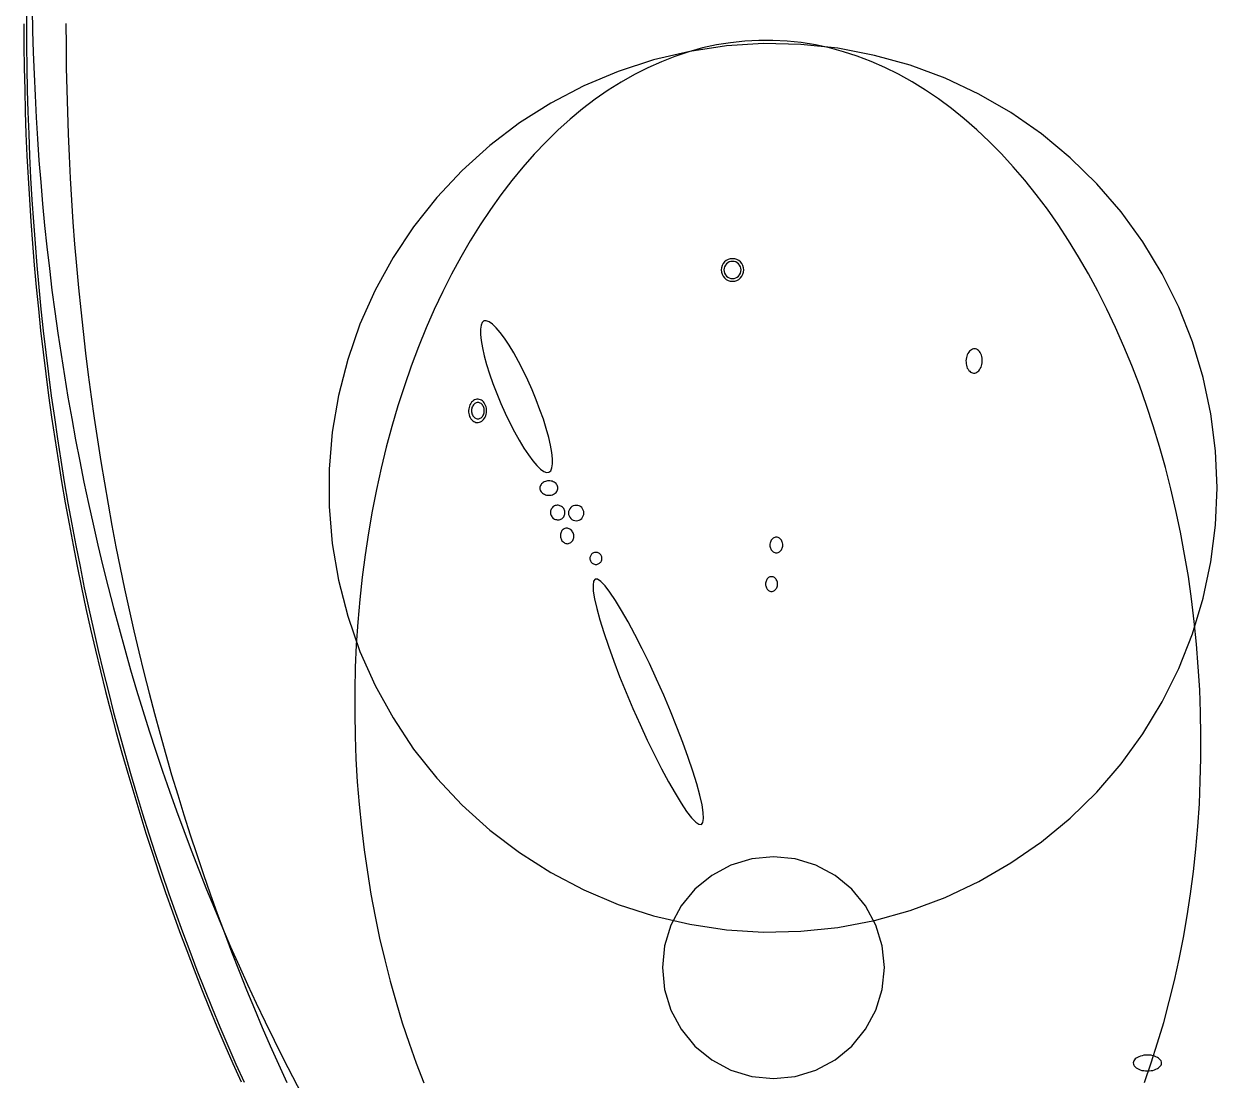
# Model space of a CAD drawing. Extents: x -1 to 217, y -22 to 302.
# Drawn here: x -1.3 to 100.5, y 49.5 to 139.6 of the extents above; entities that cross this region are included whole.
import ezdxf

# ---------------------------------------------------------------- set-up
doc = ezdxf.new("R2010")
doc.units = 0

msp = doc.modelspace()

# ---------------------------------------------------------------- linework, layer by layer
at = {"layer": 'CIRCLES'}
for p, q in [((58.64, 137.76), (55.5, 137.29)), ((61.81, 137.96), (58.64, 137.76)), ((64.98, 137.89), (61.81, 137.96)), ((68.14, 137.56), (64.98, 137.89)), ((71.26, 136.96), (68.14, 137.56)), ((52.41, 136.57), (49.39, 135.59)), ((55.5, 137.29), (52.41, 136.57)), ((74.32, 136.11), (71.26, 136.96)), ((49.39, 135.59), (46.46, 134.36)), ((77.29, 135), (74.32, 136.11)), ((80.16, 133.65), (77.29, 135)), ((46.46, 134.36), (43.65, 132.89)), ((82.91, 132.07), (80.16, 133.65)), ((43.65, 132.89), (40.97, 131.19)), ((85.52, 130.25), (82.91, 132.07)), ((40.97, 131.19), (38.44, 129.27)), ((87.97, 128.23), (85.52, 130.25)), ((38.44, 129.27), (36.08, 127.14)), ((90.23, 126.01), (87.97, 128.23)), ((36.08, 127.14), (33.91, 124.83)), ((92.31, 123.61), (90.23, 126.01)), ((33.91, 124.83), (31.94, 122.34)), ((94.17, 121.04), (92.31, 123.61)), ((31.94, 122.34), (30.18, 119.7)), ((95.82, 118.32), (94.17, 121.04)), ((30.18, 119.7), (28.65, 116.92)), ((58.35, 119.19), (58.26, 119.02)), ((58.47, 119.33), (58.35, 119.19)), ((58.61, 119.45), (58.47, 119.33)), ((58.63, 119.17), (58.54, 119.06)), ((58.78, 119.54), (58.61, 119.45)), ((58.74, 119.26), (58.63, 119.17)), ((58.87, 119.33), (58.74, 119.26)), ((58.96, 119.6), (58.78, 119.54)), ((59.01, 119.37), (58.87, 119.33)), ((59.15, 119.61), (58.96, 119.6)), ((59.15, 119.38), (59.01, 119.37)), ((59.34, 119.6), (59.15, 119.61)), ((59.29, 119.37), (59.15, 119.38)), ((59.43, 119.33), (59.29, 119.37)), ((59.52, 119.54), (59.34, 119.6)), ((59.56, 119.26), (59.43, 119.33)), ((59.69, 119.45), (59.52, 119.54)), ((59.67, 119.17), (59.56, 119.26)), ((59.76, 119.06), (59.67, 119.17)), ((59.83, 119.33), (59.69, 119.45)), ((59.95, 119.19), (59.83, 119.33)), ((60.04, 119.02), (59.95, 119.19)), ((58.2, 118.84), (58.19, 118.65)), ((58.19, 118.65), (58.2, 118.46)), ((58.26, 119.02), (58.2, 118.84)), ((58.2, 118.46), (58.26, 118.28)), ((58.26, 118.28), (58.35, 118.11)), ((58.43, 118.79), (58.42, 118.65)), ((58.42, 118.65), (58.43, 118.51)), ((58.47, 118.93), (58.43, 118.79)), ((58.43, 118.51), (58.47, 118.37)), ((58.54, 119.06), (58.47, 118.93)), ((58.47, 118.37), (58.54, 118.24)), ((58.54, 118.24), (58.63, 118.13)), ((58.63, 118.13), (58.74, 118.04)), ((59.56, 118.04), (59.67, 118.13)), ((59.67, 118.13), (59.76, 118.24)), ((59.83, 118.93), (59.76, 119.06)), ((59.76, 118.24), (59.83, 118.37)), ((59.87, 118.79), (59.83, 118.93)), ((59.83, 118.37), (59.87, 118.51)), ((59.88, 118.65), (59.87, 118.79)), ((59.87, 118.51), (59.88, 118.65)), ((59.95, 118.11), (60.04, 118.28)), ((60.1, 118.84), (60.04, 119.02)), ((60.04, 118.28), (60.1, 118.46)), ((60.11, 118.65), (60.1, 118.84)), ((60.1, 118.46), (60.11, 118.65)), ((97.23, 115.48), (95.82, 118.32)), ((58.35, 118.11), (58.47, 117.97)), ((58.47, 117.97), (58.61, 117.85)), ((58.61, 117.85), (58.78, 117.76)), ((58.74, 118.04), (58.87, 117.97)), ((58.78, 117.76), (58.96, 117.7)), ((58.87, 117.97), (59.01, 117.93)), ((58.96, 117.7), (59.15, 117.69)), ((59.01, 117.93), (59.15, 117.92)), ((59.15, 117.92), (59.29, 117.93)), ((59.15, 117.69), (59.34, 117.7)), ((59.29, 117.93), (59.43, 117.97)), ((59.34, 117.7), (59.52, 117.76)), ((59.43, 117.97), (59.56, 118.04)), ((59.52, 117.76), (59.69, 117.85)), ((59.69, 117.85), (59.83, 117.97)), ((59.83, 117.97), (59.95, 118.11)), ((28.65, 116.92), (27.36, 114.02)), ((98.4, 112.53), (97.23, 115.48)), ((27.36, 114.02), (26.32, 111.02)), ((99.32, 109.49), (98.4, 112.53)), ((26.32, 111.02), (25.53, 107.94)), ((99.98, 106.38), (99.32, 109.49)), ((25.53, 107.94), (25, 104.81)), ((100.37, 103.23), (99.98, 106.38)), ((25, 104.81), (24.73, 101.65)), ((100.51, 100.06), (100.37, 103.23)), ((24.73, 101.65), (24.73, 98.47)), ((100.37, 96.89), (100.51, 100.06)), ((24.73, 98.47), (25, 95.31)), ((45.17, 98.04), (45.16, 97.92)), ((45.16, 97.92), (45.17, 97.79)), ((45.21, 98.17), (45.17, 98.04)), ((45.17, 97.79), (45.21, 97.67)), ((45.27, 98.28), (45.21, 98.17)), ((45.35, 98.38), (45.27, 98.28)), ((45.45, 98.46), (45.35, 98.38)), ((45.56, 98.52), (45.45, 98.46)), ((45.69, 98.56), (45.56, 98.52)), ((45.82, 98.57), (45.69, 98.56)), ((45.94, 98.56), (45.82, 98.57)), ((46.07, 98.52), (45.94, 98.56)), ((46.18, 98.46), (46.07, 98.52)), ((46.28, 98.38), (46.18, 98.46)), ((46.36, 98.28), (46.28, 98.38)), ((46.42, 98.17), (46.36, 98.28)), ((46.46, 98.04), (46.42, 98.17)), ((46.42, 97.67), (46.46, 97.79)), ((46.47, 97.92), (46.46, 98.04)), ((46.46, 97.79), (46.47, 97.92)), ((45.21, 97.67), (45.27, 97.55)), ((45.27, 97.55), (45.35, 97.45)), ((45.35, 97.45), (45.45, 97.37)), ((45.45, 97.37), (45.56, 97.31)), ((45.56, 97.31), (45.69, 97.28)), ((45.69, 97.28), (45.82, 97.26)), ((45.82, 97.26), (45.94, 97.28)), ((45.94, 97.28), (46.07, 97.31)), ((46.07, 97.31), (46.18, 97.37)), ((46.18, 97.37), (46.28, 97.45)), ((46.28, 97.45), (46.36, 97.55)), ((46.36, 97.55), (46.42, 97.67)), ((99.98, 93.74), (100.37, 96.89)), ((25, 95.31), (25.53, 92.18)), ((99.32, 90.64), (99.98, 93.74)), ((25.53, 92.18), (26.32, 89.11)), ((98.4, 87.6), (99.32, 90.64)), ((26.32, 89.11), (27.36, 86.11)), ((97.23, 84.64), (98.4, 87.6)), ((27.36, 86.11), (28.65, 83.21)), ((95.82, 81.8), (97.23, 84.64)), ((28.65, 83.21), (30.18, 80.43)), ((94.17, 79.09), (95.82, 81.8)), ((30.18, 80.43), (31.94, 77.78)), ((92.31, 76.52), (94.17, 79.09)), ((31.94, 77.78), (33.91, 75.29)), ((90.23, 74.11), (92.31, 76.52)), ((33.91, 75.29), (36.08, 72.98)), ((87.97, 71.89), (90.23, 74.11)), ((36.08, 72.98), (38.44, 70.86)), ((85.52, 69.87), (87.97, 71.89)), ((38.44, 70.86), (40.97, 68.94)), ((82.91, 68.06), (85.52, 69.87)), ((40.97, 68.94), (43.65, 67.24)), ((60.8, 68.41), (59.02, 67.87)), ((62.64, 68.59), (60.8, 68.41)), ((64.49, 68.41), (62.64, 68.59)), ((66.26, 67.87), (64.49, 68.41)), ((43.65, 67.24), (46.46, 65.76)), ((59.02, 67.87), (57.39, 67)), ((67.9, 67), (66.26, 67.87)), ((80.16, 66.47), (82.91, 68.06)), ((57.39, 67), (55.95, 65.82)), ((69.33, 65.82), (67.9, 67)), ((77.29, 65.12), (80.16, 66.47)), ((46.46, 65.76), (49.39, 64.53)), ((55.95, 65.82), (54.77, 64.39)), ((70.51, 64.39), (69.33, 65.82)), ((49.39, 64.53), (52.41, 63.55)), ((54.77, 64.39), (53.9, 62.75)), ((71.39, 62.75), (70.51, 64.39)), ((74.32, 64.01), (77.29, 65.12)), ((52.41, 63.55), (55.5, 62.83)), ((68.14, 62.56), (71.26, 63.16)), ((71.26, 63.16), (74.32, 64.01)), ((53.9, 62.75), (53.36, 60.98)), ((55.5, 62.83), (58.64, 62.36)), ((58.64, 62.36), (61.81, 62.17)), ((61.81, 62.17), (64.98, 62.23)), ((64.98, 62.23), (68.14, 62.56)), ((71.92, 60.98), (71.39, 62.75)), ((53.36, 60.98), (53.18, 59.13)), ((72.11, 59.13), (71.92, 60.98)), ((53.18, 59.13), (53.36, 57.28)), ((71.92, 57.28), (72.11, 59.13)), ((53.36, 57.28), (53.9, 55.51)), ((71.39, 55.51), (71.92, 57.28)), ((53.9, 55.51), (54.77, 53.87)), ((70.51, 53.87), (71.39, 55.51)), ((54.77, 53.87), (55.95, 52.44)), ((69.33, 52.44), (70.51, 53.87)), ((55.95, 52.44), (57.39, 51.26)), ((67.9, 51.26), (69.33, 52.44)), ((57.39, 51.26), (59.02, 50.39)), ((66.26, 50.39), (67.9, 51.26)), ((59.02, 50.39), (60.8, 49.85)), ((64.49, 49.85), (66.26, 50.39)), ((60.8, 49.85), (62.64, 49.67)), ((62.64, 49.67), (64.49, 49.85))]:
    msp.add_line(p, q, dxfattribs=at)
at = {"layer": 'ELLIPSES'}
for p, q in [((-1.09, 141.52), (-1.1, 139.64)), ((-0.6, 140.9), (-0.57, 139.05)), ((-1.32, 139.65), (-1.31, 137.77)), ((-1.1, 139.64), (-1.09, 137.76)), ((2.27, 139.67), (2.28, 137.78)), ((-0.57, 139.05), (-0.52, 137.21)), ((-1.31, 137.77), (-1.29, 135.9)), ((-1.09, 137.76), (-1.07, 135.88)), ((2.28, 137.78), (2.3, 135.9)), ((56.6, 137.59), (55.42, 137.26)), ((57.79, 137.85), (56.6, 137.59)), ((58.99, 138.04), (57.79, 137.85)), ((60.19, 138.18), (58.99, 138.04)), ((61.4, 138.24), (60.19, 138.18)), ((62.6, 138.24), (61.4, 138.24)), ((63.81, 138.18), (62.6, 138.24)), ((65.02, 138.05), (63.81, 138.18)), ((66.22, 137.85), (65.02, 138.05)), ((67.42, 137.59), (66.22, 137.85)), ((68.62, 137.27), (67.42, 137.59)), ((-0.52, 137.21), (-0.45, 135.36)), ((54.24, 136.87), (53.08, 136.42)), ((55.42, 137.26), (54.24, 136.87)), ((69.8, 136.88), (68.62, 137.27)), ((70.99, 136.43), (69.8, 136.88)), ((-1.29, 135.9), (-1.25, 134.02)), ((-1.07, 135.88), (-1.03, 134)), ((2.3, 135.9), (2.34, 134.01)), ((51.92, 135.9), (50.78, 135.32)), ((53.08, 136.42), (51.92, 135.9)), ((72.16, 135.92), (70.99, 136.43)), ((73.32, 135.34), (72.16, 135.92)), ((-0.45, 135.36), (-0.37, 133.52)), ((49.65, 134.68), (48.54, 133.98)), ((50.78, 135.32), (49.65, 134.68)), ((74.47, 134.7), (73.32, 135.34)), ((75.61, 134), (74.47, 134.7)), ((-1.25, 134.02), (-1.2, 132.14)), ((-1.03, 134), (-0.98, 132.13)), ((-0.37, 133.52), (-0.27, 131.67)), ((2.34, 134.01), (2.39, 132.13)), ((48.54, 133.98), (47.44, 133.22)), ((76.73, 133.24), (75.61, 134)), ((46.36, 132.4), (45.3, 131.52)), ((47.44, 133.22), (46.36, 132.4)), ((77.84, 132.42), (76.73, 133.24)), ((78.93, 131.54), (77.84, 132.42)), ((-1.2, 132.14), (-1.14, 130.27)), ((-0.98, 132.13), (-0.91, 130.25)), ((-0.27, 131.67), (-0.16, 129.83)), ((2.39, 132.13), (2.46, 130.25)), ((45.3, 131.52), (44.26, 130.58)), ((80.01, 130.61), (78.93, 131.54)), ((44.26, 130.58), (43.24, 129.58)), ((81.06, 129.61), (80.01, 130.61)), ((-1.14, 130.27), (-1.06, 128.4)), ((-0.91, 130.25), (-0.83, 128.38)), ((-0.16, 129.83), (-0.03, 127.98)), ((2.46, 130.25), (2.54, 128.37)), ((43.24, 129.58), (42.24, 128.53)), ((82.1, 128.56), (81.06, 129.61)), ((-1.06, 128.4), (-0.96, 126.52)), ((-0.83, 128.38), (-0.74, 126.5)), ((2.54, 128.37), (2.64, 126.49)), ((42.24, 128.53), (41.26, 127.43)), ((83.11, 127.46), (82.1, 128.56)), ((-0.03, 127.98), (0.12, 126.14)), ((41.26, 127.43), (40.31, 126.27)), ((84.1, 126.3), (83.11, 127.46)), ((-0.96, 126.52), (-0.85, 124.65)), ((-0.74, 126.5), (-0.63, 124.63)), ((2.64, 126.49), (2.75, 124.61)), ((40.31, 126.27), (39.39, 125.06)), ((85.07, 125.1), (84.1, 126.3)), ((0.12, 126.14), (0.28, 124.29)), ((-0.85, 124.65), (-0.73, 122.79)), ((-0.63, 124.63), (-0.5, 122.76)), ((0.28, 124.29), (0.45, 122.45)), ((2.75, 124.61), (2.87, 122.74)), ((39.39, 125.06), (38.49, 123.8)), ((86.02, 123.84), (85.07, 125.1)), ((38.49, 123.8), (37.62, 122.49)), ((86.93, 122.53), (86.02, 123.84)), ((-0.73, 122.79), (-0.59, 120.92)), ((-0.5, 122.76), (-0.36, 120.9)), ((0.45, 122.45), (0.65, 120.61)), ((2.87, 122.74), (3.01, 120.86)), ((37.62, 122.49), (36.77, 121.14)), ((87.82, 121.17), (86.93, 122.53)), ((-0.59, 120.92), (-0.44, 119.06)), ((-0.36, 120.9), (-0.21, 119.03)), ((0.65, 120.61), (0.86, 118.77)), ((3.01, 120.86), (3.17, 118.99)), ((36.77, 121.14), (35.96, 119.73)), ((88.69, 119.77), (87.82, 121.17)), ((35.96, 119.73), (35.18, 118.29)), ((89.52, 118.33), (88.69, 119.77)), ((-0.44, 119.06), (-0.27, 117.19)), ((-0.21, 119.03), (-0.04, 117.17)), ((0.86, 118.77), (1.08, 116.94)), ((3.17, 118.99), (3.34, 117.13)), ((35.18, 118.29), (34.42, 116.8)), ((90.33, 116.84), (89.52, 118.33)), ((-0.27, 117.19), (-0.08, 115.34)), ((-0.04, 117.17), (0.14, 115.31)), ((3.34, 117.13), (3.53, 115.26)), ((1.08, 116.94), (1.32, 115.1)), ((34.42, 116.8), (33.7, 115.27)), ((91.1, 115.31), (90.33, 116.84)), ((-0.08, 115.34), (0.11, 113.48)), ((0.14, 115.31), (0.34, 113.46)), ((1.32, 115.1), (1.58, 113.27)), ((3.53, 115.26), (3.73, 113.4)), ((33.7, 115.27), (33.01, 113.7)), ((91.84, 113.74), (91.1, 115.31)), ((37.79, 114.17), (37.69, 113.93)), ((37.94, 114.3), (37.79, 114.17)), ((38.14, 114.32), (37.94, 114.3)), ((38.38, 114.23), (38.14, 114.32)), ((38.66, 114.03), (38.38, 114.23)), ((0.11, 113.48), (0.32, 111.63)), ((0.34, 113.46), (0.55, 111.61)), ((1.58, 113.27), (1.85, 111.44)), ((3.73, 113.4), (3.94, 111.54)), ((33.01, 113.7), (32.36, 112.09)), ((37.69, 113.93), (37.64, 113.59)), ((37.64, 113.59), (37.64, 113.15)), ((37.64, 113.15), (37.7, 112.62)), ((38.98, 113.72), (38.66, 114.03)), ((39.33, 113.32), (38.98, 113.72)), ((39.7, 112.82), (39.33, 113.32)), ((92.55, 112.13), (91.84, 113.74)), ((32.36, 112.09), (31.74, 110.44)), ((37.7, 112.62), (37.81, 112)), ((40.09, 112.23), (39.7, 112.82)), ((40.49, 111.57), (40.09, 112.23)), ((93.23, 110.49), (92.55, 112.13)), ((0.32, 111.63), (0.55, 109.78)), ((0.55, 111.61), (0.78, 109.76)), ((1.85, 111.44), (2.14, 109.61)), ((3.94, 111.54), (4.17, 109.69)), ((37.81, 112), (37.96, 111.32)), ((37.96, 111.32), (38.17, 110.58)), ((40.89, 110.85), (40.49, 111.57)), ((79.09, 111.05), (79.07, 110.91)), ((79.11, 111.18), (79.09, 111.05)), ((79.14, 111.31), (79.11, 111.18)), ((79.19, 111.42), (79.14, 111.31)), ((79.24, 111.53), (79.19, 111.42)), ((79.31, 111.63), (79.24, 111.53)), ((79.38, 111.72), (79.31, 111.63)), ((79.46, 111.79), (79.38, 111.72)), ((79.54, 111.85), (79.46, 111.79)), ((79.63, 111.89), (79.54, 111.85)), ((79.72, 111.91), (79.63, 111.89)), ((79.81, 111.92), (79.72, 111.91)), ((79.9, 111.91), (79.81, 111.92)), ((79.99, 111.88), (79.9, 111.91)), ((80.07, 111.83), (79.99, 111.88)), ((80.15, 111.77), (80.07, 111.83)), ((80.23, 111.69), (80.15, 111.77)), ((80.29, 111.6), (80.23, 111.69)), ((80.35, 111.49), (80.29, 111.6)), ((80.4, 111.38), (80.35, 111.49)), ((80.43, 111.26), (80.4, 111.38)), ((80.46, 111.13), (80.43, 111.26)), ((80.47, 110.99), (80.46, 111.13)), ((80.47, 110.86), (80.47, 110.99)), ((31.74, 110.44), (31.15, 108.76)), ((38.17, 110.58), (38.42, 109.79)), ((41.29, 110.07), (40.89, 110.85)), ((41.68, 109.26), (41.29, 110.07)), ((79.07, 110.91), (79.08, 110.78)), ((79.08, 110.78), (79.09, 110.64)), ((79.09, 110.64), (79.11, 110.52)), ((79.11, 110.52), (79.15, 110.39)), ((79.15, 110.39), (79.19, 110.28)), ((79.19, 110.28), (79.25, 110.18)), ((79.25, 110.18), (79.32, 110.08)), ((79.32, 110.08), (79.39, 110.01)), ((79.39, 110.01), (79.47, 109.94)), ((80, 109.92), (80.09, 109.98)), ((80.09, 109.98), (80.17, 110.05)), ((80.17, 110.05), (80.24, 110.14)), ((80.24, 110.14), (80.3, 110.24)), ((80.3, 110.24), (80.36, 110.35)), ((80.36, 110.35), (80.4, 110.47)), ((80.4, 110.47), (80.44, 110.59)), ((80.44, 110.59), (80.46, 110.73)), ((80.46, 110.73), (80.47, 110.86)), ((93.88, 108.81), (93.23, 110.49)), ((0.55, 109.78), (0.79, 107.94)), ((0.78, 109.76), (1.02, 107.91)), ((2.14, 109.61), (2.44, 107.79)), ((4.17, 109.69), (4.42, 107.84)), ((38.42, 109.79), (38.7, 108.96)), ((38.7, 108.96), (39.03, 108.12)), ((42.05, 108.42), (41.68, 109.26)), ((79.47, 109.94), (79.55, 109.9)), ((79.55, 109.9), (79.64, 109.87)), ((79.64, 109.87), (79.73, 109.86)), ((79.73, 109.86), (79.82, 109.86)), ((79.82, 109.86), (79.91, 109.88)), ((79.91, 109.88), (80, 109.92)), ((0.79, 107.94), (1.05, 106.1)), ((31.15, 108.76), (30.6, 107.05)), ((39.03, 108.12), (39.38, 107.27)), ((42.4, 107.57), (42.05, 108.42)), ((94.49, 107.1), (93.88, 108.81)), ((1.02, 107.91), (1.28, 106.07)), ((2.44, 107.79), (2.76, 105.97)), ((4.42, 107.84), (4.68, 106)), ((30.6, 107.05), (30.09, 105.31)), ((36.7, 107.04), (36.67, 106.92)), ((36.75, 107.15), (36.7, 107.04)), ((36.81, 107.26), (36.75, 107.15)), ((36.88, 107.36), (36.81, 107.26)), ((36.96, 107.44), (36.88, 107.36)), ((36.96, 107), (36.92, 106.92)), ((37.05, 107.51), (36.96, 107.44)), ((37, 107.07), (36.96, 107)), ((37.04, 107.14), (37, 107.07)), ((37.1, 107.2), (37.04, 107.14)), ((37.14, 107.56), (37.05, 107.51)), ((37.15, 107.25), (37.1, 107.2)), ((37.24, 107.6), (37.14, 107.56)), ((37.22, 107.29), (37.15, 107.25)), ((37.29, 107.32), (37.22, 107.29)), ((37.34, 107.62), (37.24, 107.6)), ((37.35, 107.34), (37.29, 107.32)), ((37.44, 107.63), (37.34, 107.62)), ((37.43, 107.35), (37.35, 107.34)), ((37.5, 107.34), (37.43, 107.35)), ((37.54, 107.61), (37.44, 107.63)), ((37.57, 107.32), (37.5, 107.34)), ((37.64, 107.58), (37.54, 107.61)), ((37.63, 107.29), (37.57, 107.32)), ((37.7, 107.25), (37.63, 107.29)), ((37.73, 107.54), (37.64, 107.58)), ((37.76, 107.2), (37.7, 107.25)), ((37.82, 107.48), (37.73, 107.54)), ((37.81, 107.14), (37.76, 107.2)), ((37.86, 107.07), (37.81, 107.14)), ((37.9, 107.4), (37.82, 107.48)), ((37.89, 107), (37.86, 107.07)), ((37.93, 106.92), (37.89, 107)), ((37.97, 107.31), (37.9, 107.4)), ((38.03, 107.21), (37.97, 107.31)), ((38.08, 107.1), (38.03, 107.21)), ((38.12, 106.98), (38.08, 107.1)), ((38.15, 106.86), (38.12, 106.98)), ((39.38, 107.27), (39.75, 106.43)), ((42.72, 106.73), (42.4, 107.57)), ((95.06, 105.36), (94.49, 107.1)), ((1.05, 106.1), (1.32, 104.27)), ((1.28, 106.07), (1.55, 104.24)), ((2.76, 105.97), (3.1, 104.16)), ((4.68, 106), (4.95, 104.16)), ((36.64, 106.79), (36.63, 106.66)), ((36.63, 106.66), (36.63, 106.53)), ((36.63, 106.53), (36.65, 106.4)), ((36.67, 106.92), (36.64, 106.79)), ((36.65, 106.4), (36.67, 106.28)), ((36.67, 106.28), (36.71, 106.16)), ((36.71, 106.16), (36.76, 106.05)), ((36.76, 106.05), (36.83, 105.95)), ((36.83, 105.95), (36.9, 105.86)), ((36.89, 106.74), (36.88, 106.65)), ((36.88, 106.65), (36.89, 106.56)), ((36.9, 106.83), (36.89, 106.74)), ((36.89, 106.56), (36.9, 106.47)), ((36.92, 106.92), (36.9, 106.83)), ((36.9, 106.47), (36.92, 106.38)), ((36.92, 106.38), (36.96, 106.3)), ((36.96, 106.3), (37, 106.22)), ((37, 106.22), (37.04, 106.15)), ((37.04, 106.15), (37.1, 106.09)), ((37.1, 106.09), (37.15, 106.04)), ((37.15, 106.04), (37.22, 106)), ((37.22, 106), (37.29, 105.97)), ((37.29, 105.97), (37.35, 105.96)), ((37.35, 105.96), (37.43, 105.95)), ((37.43, 105.95), (37.5, 105.96)), ((37.5, 105.96), (37.57, 105.97)), ((37.57, 105.97), (37.63, 106)), ((37.63, 106), (37.7, 106.04)), ((37.7, 106.04), (37.76, 106.09)), ((37.76, 106.09), (37.81, 106.15)), ((37.81, 106.15), (37.86, 106.22)), ((37.83, 105.82), (37.91, 105.9)), ((37.86, 106.22), (37.89, 106.3)), ((37.89, 106.3), (37.93, 106.38)), ((37.91, 105.9), (37.98, 106)), ((37.95, 106.83), (37.93, 106.92)), ((37.93, 106.38), (37.95, 106.47)), ((37.96, 106.74), (37.95, 106.83)), ((37.95, 106.47), (37.96, 106.56)), ((37.97, 106.65), (37.96, 106.74)), ((37.96, 106.56), (37.97, 106.65)), ((37.98, 106), (38.04, 106.1)), ((38.04, 106.1), (38.09, 106.22)), ((38.09, 106.22), (38.13, 106.34)), ((38.13, 106.34), (38.15, 106.47)), ((38.16, 106.73), (38.15, 106.86)), ((38.15, 106.47), (38.16, 106.6)), ((38.16, 106.6), (38.16, 106.73)), ((39.75, 106.43), (40.14, 105.62)), ((43.01, 105.91), (42.72, 106.73)), ((43.26, 105.12), (43.01, 105.91)), ((30.09, 105.31), (29.61, 103.54)), ((36.9, 105.86), (36.98, 105.78)), ((36.98, 105.78), (37.07, 105.72)), ((37.07, 105.72), (37.16, 105.68)), ((37.16, 105.68), (37.26, 105.65)), ((37.26, 105.65), (37.36, 105.63)), ((37.36, 105.63), (37.46, 105.64)), ((37.46, 105.64), (37.56, 105.66)), ((37.56, 105.66), (37.65, 105.7)), ((37.65, 105.7), (37.75, 105.75)), ((37.75, 105.75), (37.83, 105.82)), ((40.14, 105.62), (40.54, 104.85)), ((43.47, 104.37), (43.26, 105.12)), ((95.6, 103.59), (95.06, 105.36)), ((1.32, 104.27), (1.6, 102.44)), ((1.55, 104.24), (1.83, 102.41)), ((3.1, 104.16), (3.45, 102.35)), ((4.95, 104.16), (5.24, 102.32)), ((40.54, 104.85), (40.94, 104.12)), ((40.94, 104.12), (41.34, 103.46)), ((43.62, 103.69), (43.47, 104.37)), ((29.61, 103.54), (29.17, 101.75)), ((41.34, 103.46), (41.73, 102.88)), ((41.73, 102.88), (42.1, 102.38)), ((43.73, 103.08), (43.62, 103.69)), ((43.79, 102.54), (43.73, 103.08)), ((96.1, 101.79), (95.6, 103.59)), ((1.6, 102.44), (1.9, 100.61)), ((1.83, 102.41), (2.13, 100.58)), ((3.45, 102.35), (3.81, 100.54)), ((5.24, 102.32), (5.55, 100.5)), ((42.1, 102.38), (42.45, 101.97)), ((42.45, 101.97), (42.77, 101.66)), ((43.74, 101.76), (43.79, 102.1)), ((43.79, 102.1), (43.79, 102.54)), ((29.17, 101.75), (28.77, 99.93)), ((42.77, 101.66), (43.05, 101.46)), ((43.05, 101.46), (43.29, 101.37)), ((43.29, 101.37), (43.49, 101.39)), ((43.49, 101.39), (43.64, 101.52)), ((43.64, 101.52), (43.74, 101.76)), ((96.57, 99.97), (96.1, 101.79)), ((1.9, 100.61), (2.21, 98.79)), ((2.13, 100.58), (2.44, 98.76)), ((3.81, 100.54), (4.19, 98.74)), ((5.55, 100.5), (5.86, 98.67)), ((28.77, 99.93), (28.41, 98.08)), ((42.73, 100.2), (42.71, 100.12)), ((42.71, 100.12), (42.71, 100.04)), ((42.71, 100.04), (42.71, 99.96)), ((42.71, 99.96), (42.73, 99.88)), ((42.76, 100.27), (42.73, 100.2)), ((42.73, 99.88), (42.77, 99.8)), ((42.81, 100.35), (42.76, 100.27)), ((42.77, 99.8), (42.81, 99.73)), ((42.86, 100.41), (42.81, 100.35)), ((42.93, 100.47), (42.86, 100.41)), ((43, 100.53), (42.93, 100.47)), ((43.09, 100.57), (43, 100.53)), ((43.18, 100.61), (43.09, 100.57)), ((43.27, 100.64), (43.18, 100.61)), ((43.37, 100.65), (43.27, 100.64)), ((43.47, 100.66), (43.37, 100.65)), ((43.57, 100.66), (43.47, 100.66)), ((43.67, 100.64), (43.57, 100.66)), ((43.77, 100.62), (43.67, 100.64)), ((43.86, 100.58), (43.77, 100.62)), ((43.94, 100.54), (43.86, 100.58)), ((44.02, 100.48), (43.94, 100.54)), ((44.09, 100.42), (44.02, 100.48)), ((44.14, 100.36), (44.09, 100.42)), ((44.19, 100.29), (44.14, 100.36)), ((44.15, 99.74), (44.19, 99.81)), ((44.22, 100.21), (44.19, 100.29)), ((44.19, 99.81), (44.23, 99.89)), ((44.24, 100.13), (44.22, 100.21)), ((44.23, 99.89), (44.24, 99.97)), ((44.25, 100.05), (44.24, 100.13)), ((44.24, 99.97), (44.25, 100.05)), ((96.99, 98.13), (96.57, 99.97)), ((2.21, 98.79), (2.54, 96.98)), ((42.81, 99.73), (42.87, 99.66)), ((42.87, 99.66), (42.94, 99.6)), ((42.94, 99.6), (43.01, 99.55)), ((43.01, 99.55), (43.1, 99.51)), ((43.1, 99.51), (43.19, 99.47)), ((43.19, 99.47), (43.28, 99.45)), ((43.28, 99.45), (43.38, 99.43)), ((43.38, 99.43), (43.48, 99.43)), ((43.48, 99.43), (43.58, 99.43)), ((43.58, 99.43), (43.68, 99.45)), ((43.68, 99.45), (43.78, 99.48)), ((43.78, 99.48), (43.87, 99.51)), ((43.87, 99.51), (43.95, 99.56)), ((43.95, 99.56), (44.03, 99.61)), ((44.03, 99.61), (44.09, 99.67)), ((44.09, 99.67), (44.15, 99.74)), ((2.44, 98.76), (2.77, 96.95)), ((4.19, 98.74), (4.59, 96.95)), ((5.86, 98.67), (6.2, 96.85)), ((28.41, 98.08), (28.08, 96.22)), ((43.62, 98.09), (43.61, 98.01)), ((43.61, 98.01), (43.62, 97.92)), ((43.65, 98.16), (43.62, 98.09)), ((43.62, 97.92), (43.63, 97.84)), ((43.63, 97.84), (43.65, 97.76)), ((43.68, 98.24), (43.65, 98.16)), ((43.65, 97.76), (43.68, 97.69)), ((43.72, 98.31), (43.68, 98.24)), ((43.76, 98.37), (43.72, 98.31)), ((43.82, 98.43), (43.76, 98.37)), ((43.89, 98.48), (43.82, 98.43)), ((43.96, 98.52), (43.89, 98.48)), ((44.03, 98.55), (43.96, 98.52)), ((44.11, 98.57), (44.03, 98.55)), ((44.19, 98.58), (44.11, 98.57)), ((44.27, 98.58), (44.19, 98.58)), ((44.35, 98.56), (44.27, 98.58)), ((44.43, 98.54), (44.35, 98.56)), ((44.5, 98.51), (44.43, 98.54)), ((44.57, 98.47), (44.5, 98.51)), ((44.64, 98.42), (44.57, 98.47)), ((44.7, 98.36), (44.64, 98.42)), ((44.75, 98.29), (44.7, 98.36)), ((44.79, 98.22), (44.75, 98.29)), ((44.82, 98.15), (44.79, 98.22)), ((44.84, 98.07), (44.82, 98.15)), ((44.82, 97.75), (44.84, 97.82)), ((44.85, 97.99), (44.84, 98.07)), ((44.84, 97.82), (44.85, 97.9)), ((44.85, 97.9), (44.85, 97.99)), ((97.38, 96.27), (96.99, 98.13)), ((2.54, 96.98), (2.88, 95.17)), ((2.77, 96.95), (3.11, 95.14)), ((4.59, 96.95), (5, 95.16)), ((6.2, 96.85), (6.54, 95.04)), ((43.68, 97.69), (43.72, 97.62)), ((43.72, 97.62), (43.77, 97.55)), ((43.77, 97.55), (43.83, 97.49)), ((43.83, 97.49), (43.89, 97.44)), ((43.89, 97.44), (43.96, 97.4)), ((43.96, 97.4), (44.04, 97.37)), ((44.04, 97.37), (44.12, 97.35)), ((44.12, 97.35), (44.2, 97.33)), ((44.2, 97.33), (44.28, 97.33)), ((44.28, 97.33), (44.36, 97.34)), ((44.36, 97.34), (44.44, 97.36)), ((44.44, 97.36), (44.51, 97.39)), ((44.51, 97.39), (44.58, 97.43)), ((44.58, 97.43), (44.65, 97.48)), ((44.65, 97.48), (44.7, 97.54)), ((44.7, 97.54), (44.75, 97.6)), ((44.75, 97.6), (44.79, 97.67)), ((44.79, 97.67), (44.82, 97.75)), ((28.08, 96.22), (27.8, 94.34)), ((44.47, 96.12), (44.46, 96.03)), ((44.46, 96.03), (44.46, 95.95)), ((44.46, 95.95), (44.47, 95.86)), ((44.49, 96.2), (44.47, 96.12)), ((44.47, 95.86), (44.49, 95.78)), ((44.52, 96.28), (44.49, 96.2)), ((44.49, 95.78), (44.52, 95.7)), ((44.55, 96.35), (44.52, 96.28)), ((44.6, 96.42), (44.55, 96.35)), ((44.65, 96.48), (44.6, 96.42)), ((44.71, 96.52), (44.65, 96.48)), ((44.78, 96.56), (44.71, 96.52)), ((44.84, 96.59), (44.78, 96.56)), ((44.92, 96.61), (44.84, 96.59)), ((44.99, 96.62), (44.92, 96.61)), ((45.07, 96.62), (44.99, 96.62)), ((45.14, 96.6), (45.07, 96.62)), ((45.21, 96.58), (45.14, 96.6)), ((45.28, 96.54), (45.21, 96.58)), ((45.35, 96.49), (45.28, 96.54)), ((45.41, 96.44), (45.35, 96.49)), ((45.46, 96.38), (45.41, 96.44)), ((45.51, 96.31), (45.46, 96.38)), ((45.55, 96.23), (45.51, 96.31)), ((45.58, 96.15), (45.55, 96.23)), ((45.55, 95.65), (45.58, 95.73)), ((45.6, 96.06), (45.58, 96.15)), ((45.58, 95.73), (45.6, 95.81)), ((45.61, 95.98), (45.6, 96.06)), ((45.6, 95.81), (45.61, 95.89)), ((45.61, 95.89), (45.61, 95.98)), ((62.62, 95.77), (62.56, 95.72)), ((62.69, 95.8), (62.62, 95.77)), ((62.75, 95.83), (62.69, 95.8)), ((62.83, 95.85), (62.75, 95.83)), ((62.9, 95.86), (62.83, 95.85)), ((62.97, 95.85), (62.9, 95.86)), ((63.04, 95.83), (62.97, 95.85)), ((63.11, 95.8), (63.04, 95.83)), ((63.17, 95.77), (63.11, 95.8)), ((63.23, 95.72), (63.17, 95.77)), ((97.73, 94.39), (97.38, 96.27)), ((2.88, 95.17), (3.23, 93.37)), ((3.11, 95.14), (3.47, 93.34)), ((5, 95.16), (5.43, 93.37)), ((6.54, 95.04), (6.9, 93.24)), ((44.52, 95.7), (44.56, 95.62)), ((44.56, 95.62), (44.6, 95.55)), ((44.6, 95.55), (44.66, 95.49)), ((44.66, 95.49), (44.72, 95.43)), ((44.72, 95.43), (44.78, 95.39)), ((44.78, 95.39), (44.85, 95.35)), ((44.85, 95.35), (44.93, 95.32)), ((44.93, 95.32), (45, 95.31)), ((45, 95.31), (45.08, 95.3)), ((45.08, 95.3), (45.15, 95.31)), ((45.15, 95.31), (45.22, 95.33)), ((45.22, 95.33), (45.29, 95.36)), ((45.29, 95.36), (45.36, 95.4)), ((45.36, 95.4), (45.42, 95.45)), ((45.42, 95.45), (45.47, 95.51)), ((45.47, 95.51), (45.52, 95.57)), ((45.52, 95.57), (45.55, 95.65)), ((62.37, 95.36), (62.35, 95.27)), ((62.35, 95.27), (62.35, 95.19)), ((62.35, 95.19), (62.35, 95.1)), ((62.35, 95.1), (62.37, 95.01)), ((62.39, 95.44), (62.37, 95.36)), ((62.37, 95.01), (62.39, 94.93)), ((62.42, 95.52), (62.39, 95.44)), ((62.39, 94.93), (62.42, 94.85)), ((62.46, 95.59), (62.42, 95.52)), ((62.42, 94.85), (62.46, 94.78)), ((62.51, 95.66), (62.46, 95.59)), ((62.46, 94.78), (62.51, 94.71)), ((62.56, 95.72), (62.51, 95.66)), ((62.51, 94.71), (62.56, 94.66)), ((63.28, 95.66), (63.23, 95.72)), ((63.23, 94.66), (63.28, 94.71)), ((63.33, 95.59), (63.28, 95.66)), ((63.28, 94.71), (63.33, 94.78)), ((63.37, 95.52), (63.33, 95.59)), ((63.33, 94.78), (63.37, 94.85)), ((63.4, 95.44), (63.37, 95.52)), ((63.37, 94.85), (63.4, 94.93)), ((63.43, 95.36), (63.4, 95.44)), ((63.4, 94.93), (63.43, 95.01)), ((63.44, 95.27), (63.43, 95.36)), ((63.43, 95.01), (63.44, 95.1)), ((63.44, 95.19), (63.44, 95.27)), ((63.44, 95.1), (63.44, 95.19)), ((27.8, 94.34), (27.55, 92.44)), ((46.99, 94.11), (46.98, 94.04)), ((46.98, 94.04), (46.99, 93.98)), ((47, 94.18), (46.99, 94.11)), ((46.99, 93.98), (47, 93.91)), ((47.02, 94.24), (47, 94.18)), ((47, 93.91), (47.02, 93.85)), ((47.05, 94.3), (47.02, 94.24)), ((47.02, 93.85), (47.05, 93.79)), ((47.09, 94.36), (47.05, 94.3)), ((47.05, 93.79), (47.09, 93.73)), ((47.13, 94.41), (47.09, 94.36)), ((47.09, 93.73), (47.13, 93.68)), ((47.19, 94.45), (47.13, 94.41)), ((47.24, 94.49), (47.19, 94.45)), ((47.3, 94.52), (47.24, 94.49)), ((47.37, 94.54), (47.3, 94.52)), ((47.43, 94.55), (47.37, 94.54)), ((47.5, 94.56), (47.43, 94.55)), ((47.57, 94.55), (47.5, 94.56)), ((47.63, 94.54), (47.57, 94.55)), ((47.69, 94.52), (47.63, 94.54)), ((47.75, 94.49), (47.69, 94.52)), ((47.81, 94.45), (47.75, 94.49)), ((47.86, 94.41), (47.81, 94.45)), ((47.91, 94.36), (47.86, 94.41)), ((47.86, 93.68), (47.91, 93.73)), ((47.94, 94.3), (47.91, 94.36)), ((47.91, 93.73), (47.94, 93.79)), ((47.97, 94.24), (47.94, 94.3)), ((47.94, 93.79), (47.97, 93.85)), ((47.99, 94.18), (47.97, 94.24)), ((47.97, 93.85), (47.99, 93.91)), ((48.01, 94.11), (47.99, 94.18)), ((47.99, 93.91), (48.01, 93.98)), ((48.01, 94.04), (48.01, 94.11)), ((48.01, 93.98), (48.01, 94.04)), ((62.56, 94.66), (62.62, 94.61)), ((62.62, 94.61), (62.69, 94.57)), ((62.69, 94.57), (62.75, 94.54)), ((62.75, 94.54), (62.83, 94.52)), ((62.83, 94.52), (62.9, 94.52)), ((62.9, 94.52), (62.97, 94.52)), ((62.97, 94.52), (63.04, 94.54)), ((63.04, 94.54), (63.11, 94.57)), ((63.11, 94.57), (63.17, 94.61)), ((63.17, 94.61), (63.23, 94.66)), ((98.05, 92.49), (97.73, 94.39)), ((3.23, 93.37), (3.6, 91.57)), ((3.47, 93.34), (3.83, 91.54)), ((5.43, 93.37), (5.87, 91.59)), ((6.9, 93.24), (7.28, 91.44)), ((47.13, 93.68), (47.19, 93.64)), ((47.19, 93.64), (47.24, 93.6)), ((47.24, 93.6), (47.3, 93.57)), ((47.3, 93.57), (47.37, 93.55)), ((47.37, 93.55), (47.43, 93.53)), ((47.43, 93.53), (47.5, 93.53)), ((47.5, 93.53), (47.57, 93.53)), ((47.57, 93.53), (47.63, 93.55)), ((47.63, 93.55), (47.69, 93.57)), ((47.69, 93.57), (47.75, 93.6)), ((47.75, 93.6), (47.81, 93.64)), ((47.81, 93.64), (47.86, 93.68)), ((27.55, 92.44), (27.34, 90.53)), ((47.3, 92.11), (47.25, 91.77)), ((47.25, 91.77), (47.27, 91.26)), ((47.43, 92.28), (47.3, 92.11)), ((47.64, 92.26), (47.43, 92.28)), ((47.92, 92.07), (47.64, 92.26)), ((48.28, 91.7), (47.92, 92.07)), ((48.69, 91.16), (48.28, 91.7)), ((61.98, 91.94), (61.97, 91.85)), ((61.97, 91.85), (61.98, 91.77)), ((61.99, 92.02), (61.98, 91.94)), ((61.98, 91.77), (61.99, 91.69)), ((62.01, 92.09), (61.99, 92.02)), ((61.99, 91.69), (62.01, 91.61)), ((62.04, 92.17), (62.01, 92.09)), ((62.08, 92.24), (62.04, 92.17)), ((62.12, 92.3), (62.08, 92.24)), ((62.17, 92.35), (62.12, 92.3)), ((62.23, 92.4), (62.17, 92.35)), ((62.29, 92.44), (62.23, 92.4)), ((62.35, 92.46), (62.29, 92.44)), ((62.42, 92.48), (62.35, 92.46)), ((62.48, 92.48), (62.42, 92.48)), ((62.55, 92.48), (62.48, 92.48)), ((62.62, 92.46), (62.55, 92.48)), ((62.68, 92.44), (62.62, 92.46)), ((62.74, 92.4), (62.68, 92.44)), ((62.79, 92.35), (62.74, 92.4)), ((62.85, 92.3), (62.79, 92.35)), ((62.89, 92.24), (62.85, 92.3)), ((62.93, 92.17), (62.89, 92.24)), ((62.96, 92.09), (62.93, 92.17)), ((62.98, 92.02), (62.96, 92.09)), ((62.96, 91.61), (62.98, 91.69)), ((62.99, 91.94), (62.98, 92.02)), ((62.98, 91.69), (62.99, 91.77)), ((62.99, 91.85), (62.99, 91.94)), ((62.99, 91.77), (62.99, 91.85)), ((98.32, 90.58), (98.05, 92.49)), ((3.6, 91.57), (3.98, 89.78)), ((3.83, 91.54), (4.22, 89.75)), ((5.87, 91.59), (6.33, 89.82)), ((7.28, 91.44), (7.67, 89.65)), ((47.27, 91.26), (47.38, 90.59)), ((49.17, 90.46), (48.69, 91.16)), ((62.01, 91.61), (62.04, 91.54)), ((62.04, 91.54), (62.08, 91.47)), ((62.08, 91.47), (62.12, 91.41)), ((62.12, 91.41), (62.17, 91.35)), ((62.17, 91.35), (62.23, 91.31)), ((62.23, 91.31), (62.29, 91.27)), ((62.29, 91.27), (62.35, 91.24)), ((62.35, 91.24), (62.42, 91.23)), ((62.42, 91.23), (62.48, 91.22)), ((62.48, 91.22), (62.55, 91.23)), ((62.55, 91.23), (62.62, 91.24)), ((62.62, 91.24), (62.68, 91.27)), ((62.68, 91.27), (62.74, 91.31)), ((62.74, 91.31), (62.79, 91.35)), ((62.79, 91.35), (62.85, 91.41)), ((62.85, 91.41), (62.89, 91.47)), ((62.89, 91.47), (62.93, 91.54)), ((62.93, 91.54), (62.96, 91.61)), ((3.98, 89.78), (4.38, 88)), ((4.22, 89.75), (4.62, 87.97)), ((6.33, 89.82), (6.8, 88.06)), ((7.67, 89.65), (8.07, 87.86)), ((27.34, 90.53), (27.17, 88.61)), ((47.38, 90.59), (47.57, 89.77)), ((47.57, 89.77), (47.83, 88.81)), ((49.69, 89.61), (49.17, 90.46)), ((50.25, 88.63), (49.69, 89.61)), ((98.56, 88.66), (98.32, 90.58)), ((27.17, 88.61), (27.05, 86.67)), ((47.83, 88.81), (48.16, 87.73)), ((50.83, 87.54), (50.25, 88.63)), ((98.75, 86.72), (98.56, 88.66)), ((4.38, 88), (4.79, 86.22)), ((4.62, 87.97), (5.03, 86.19)), ((6.8, 88.06), (7.29, 86.3)), ((8.07, 87.86), (8.49, 86.08)), ((48.16, 87.73), (48.56, 86.55)), ((27.05, 86.67), (26.96, 84.73)), ((51.44, 86.34), (50.83, 87.54)), ((98.9, 84.78), (98.75, 86.72)), ((4.79, 86.22), (5.21, 84.46)), ((5.03, 86.19), (5.45, 84.42)), ((7.29, 86.3), (7.79, 84.55)), ((8.49, 86.08), (8.92, 84.31)), ((48.56, 86.55), (49.02, 85.29)), ((52.06, 85.07), (51.44, 86.34)), ((7.79, 84.55), (8.3, 82.8)), ((26.96, 84.73), (26.91, 82.79)), ((49.02, 85.29), (49.52, 83.97)), ((52.67, 83.74), (52.06, 85.07)), ((99.02, 82.84), (98.9, 84.78)), ((5.21, 84.46), (5.65, 82.69)), ((5.45, 84.42), (5.89, 82.66)), ((8.92, 84.31), (9.37, 82.55)), ((49.52, 83.97), (50.07, 82.61)), ((53.28, 82.38), (52.67, 83.74)), ((5.65, 82.69), (6.1, 80.94)), ((5.89, 82.66), (6.34, 80.91)), ((8.3, 82.8), (8.84, 81.06)), ((9.37, 82.55), (9.83, 80.8)), ((26.91, 82.79), (26.91, 80.84)), ((50.07, 82.61), (50.65, 81.24)), ((99.09, 80.89), (99.02, 82.84)), ((53.86, 81.01), (53.28, 82.38)), ((6.1, 80.94), (6.57, 79.2)), ((6.34, 80.91), (6.81, 79.16)), ((8.84, 81.06), (9.38, 79.33)), ((9.83, 80.8), (10.3, 79.05)), ((26.91, 80.84), (26.94, 78.89)), ((50.65, 81.24), (51.26, 79.88)), ((54.41, 79.65), (53.86, 81.01)), ((99.13, 78.94), (99.09, 80.89)), ((51.26, 79.88), (51.87, 78.55)), ((54.91, 78.33), (54.41, 79.65)), ((6.57, 79.2), (7.05, 77.46)), ((6.81, 79.16), (7.29, 77.42)), ((9.38, 79.33), (9.94, 77.61)), ((10.3, 79.05), (10.79, 77.32)), ((26.94, 78.89), (27.02, 76.94)), ((51.87, 78.55), (52.49, 77.28)), ((99.12, 76.99), (99.13, 78.94)), ((7.05, 77.46), (7.54, 75.73)), ((7.29, 77.42), (7.78, 75.69)), ((9.94, 77.61), (10.52, 75.9)), ((55.37, 77.07), (54.91, 78.33)), ((10.79, 77.32), (11.29, 75.59)), ((27.02, 76.94), (27.13, 74.99)), ((52.49, 77.28), (53.1, 76.08)), ((55.77, 75.89), (55.37, 77.07)), ((99.07, 75.04), (99.12, 76.99)), ((7.54, 75.73), (8.05, 74.01)), ((7.78, 75.69), (8.29, 73.97)), ((10.52, 75.9), (11.11, 74.2)), ((11.29, 75.59), (11.81, 73.87)), ((53.1, 76.08), (53.69, 74.99)), ((56.1, 74.81), (55.77, 75.89)), ((27.13, 74.99), (27.28, 73.05)), ((53.69, 74.99), (54.25, 74.01)), ((56.36, 73.85), (56.1, 74.81)), ((98.99, 73.1), (99.07, 75.04)), ((8.05, 74.01), (8.57, 72.3)), ((8.29, 73.97), (8.81, 72.26)), ((11.11, 74.2), (11.71, 72.5)), ((11.81, 73.87), (12.33, 72.16)), ((54.25, 74.01), (54.77, 73.16)), ((56.55, 73.03), (56.36, 73.85)), ((11.71, 72.5), (12.33, 70.82)), ((27.28, 73.05), (27.48, 71.12)), ((54.77, 73.16), (55.24, 72.46)), ((55.24, 72.46), (55.65, 71.92)), ((56.66, 72.36), (56.55, 73.03)), ((56.69, 71.85), (56.66, 72.36)), ((98.86, 71.17), (98.99, 73.1)), ((8.57, 72.3), (9.1, 70.59)), ((8.81, 72.26), (9.35, 70.56)), ((12.33, 72.16), (12.88, 70.46)), ((55.65, 71.92), (56.01, 71.55)), ((56.01, 71.55), (56.29, 71.36)), ((56.29, 71.36), (56.5, 71.34)), ((56.5, 71.34), (56.63, 71.51)), ((56.63, 71.51), (56.69, 71.85)), ((9.1, 70.59), (9.65, 68.9)), ((9.35, 70.56), (9.89, 68.86)), ((12.33, 70.82), (12.96, 69.14)), ((12.88, 70.46), (13.43, 68.77)), ((27.48, 71.12), (27.71, 69.19)), ((98.69, 69.25), (98.86, 71.17)), ((98.49, 67.33), (98.69, 69.25)), ((9.65, 68.9), (10.21, 67.21)), ((9.89, 68.86), (10.45, 67.18)), ((12.96, 69.14), (13.6, 67.47)), ((13.43, 68.77), (14, 67.09)), ((27.71, 69.19), (27.99, 67.28)), ((10.21, 67.21), (10.78, 65.54)), ((13.6, 67.47), (14.26, 65.81)), ((27.99, 67.28), (28.3, 65.39)), ((98.24, 65.44), (98.49, 67.33)), ((10.45, 67.18), (11.03, 65.5)), ((14, 67.09), (14.58, 65.42)), ((10.78, 65.54), (11.36, 63.88)), ((11.03, 65.5), (11.61, 63.84)), ((14.26, 65.81), (14.94, 64.17)), ((14.58, 65.42), (15.18, 63.76)), ((28.3, 65.39), (28.65, 63.5)), ((97.95, 63.55), (98.24, 65.44)), ((14.94, 64.17), (15.62, 62.53)), ((11.36, 63.88), (11.96, 62.22)), ((11.61, 63.84), (12.21, 62.19)), ((15.18, 63.76), (15.79, 62.11)), ((28.65, 63.5), (29.04, 61.64)), ((97.63, 61.69), (97.95, 63.55)), ((11.96, 62.22), (12.58, 60.58)), ((12.21, 62.19), (12.83, 60.54)), ((15.62, 62.53), (16.32, 60.9)), ((15.79, 62.11), (16.41, 60.47)), ((29.04, 61.64), (29.47, 59.8)), ((97.26, 59.85), (97.63, 61.69)), ((12.58, 60.58), (13.2, 58.95)), ((12.83, 60.54), (13.45, 58.91)), ((16.32, 60.9), (17.04, 59.29)), ((16.41, 60.47), (17.04, 58.84)), ((17.04, 59.29), (17.77, 57.69)), ((29.47, 59.8), (29.93, 57.98)), ((96.86, 58.03), (97.26, 59.85)), ((13.2, 58.95), (13.84, 57.32)), ((13.45, 58.91), (14.09, 57.29)), ((17.04, 58.84), (17.69, 57.23)), ((13.84, 57.32), (14.49, 55.71)), ((14.09, 57.29), (14.74, 55.68)), ((17.69, 57.23), (18.35, 55.63)), ((17.77, 57.69), (18.51, 56.09)), ((29.93, 57.98), (30.44, 56.18)), ((96.42, 56.23), (96.86, 58.03)), ((18.51, 56.09), (19.26, 54.51)), ((30.44, 56.18), (30.97, 54.42)), ((95.95, 54.46), (96.42, 56.23)), ((14.49, 55.71), (15.15, 54.11)), ((14.74, 55.68), (15.4, 54.08)), ((18.35, 55.63), (19.02, 54.03)), ((15.15, 54.11), (15.82, 52.52)), ((15.4, 54.08), (16.08, 52.49)), ((19.02, 54.03), (19.71, 52.45)), ((19.26, 54.51), (20.03, 52.94)), ((30.97, 54.42), (31.55, 52.68)), ((95.43, 52.72), (95.95, 54.46)), ((15.82, 52.52), (16.51, 50.95)), ((16.08, 52.49), (16.77, 50.91)), ((19.71, 52.45), (20.41, 50.89)), ((20.03, 52.94), (20.81, 51.39)), ((31.55, 52.68), (32.16, 50.97)), ((94.88, 51.01), (95.43, 52.72)), ((16.51, 50.95), (17.21, 49.38)), ((20.81, 51.39), (21.6, 49.84)), ((32.16, 50.97), (32.8, 49.29)), ((93.36, 51.09), (93.35, 51)), ((93.35, 51), (93.36, 50.91)), ((93.39, 51.17), (93.36, 51.09)), ((93.45, 51.26), (93.39, 51.17)), ((93.52, 51.34), (93.45, 51.26)), ((93.6, 51.41), (93.52, 51.34)), ((93.71, 51.47), (93.6, 51.41)), ((93.82, 51.53), (93.71, 51.47)), ((93.96, 51.58), (93.82, 51.53)), ((94.1, 51.62), (93.96, 51.58)), ((94.25, 51.65), (94.1, 51.62)), ((94.4, 51.67), (94.25, 51.65)), ((94.3, 49.33), (94.88, 51.01)), ((94.56, 51.67), (94.4, 51.67)), ((94.71, 51.66), (94.56, 51.67)), ((94.87, 51.65), (94.71, 51.66)), ((95.02, 51.62), (94.87, 51.65)), ((95.16, 51.58), (95.02, 51.62)), ((95.29, 51.53), (95.16, 51.58)), ((95.41, 51.47), (95.29, 51.53)), ((95.51, 51.41), (95.41, 51.47)), ((95.6, 51.33), (95.51, 51.41)), ((95.67, 51.25), (95.6, 51.33)), ((95.72, 51.17), (95.67, 51.25)), ((95.75, 51.08), (95.72, 51.17)), ((95.76, 50.99), (95.75, 51.08)), ((95.75, 50.91), (95.76, 50.99)), ((16.77, 50.91), (17.47, 49.35)), ((20.41, 50.89), (21.12, 49.33)), ((93.36, 50.91), (93.39, 50.82)), ((93.39, 50.82), (93.44, 50.74)), ((93.44, 50.74), (93.51, 50.66)), ((93.51, 50.66), (93.6, 50.59)), ((93.6, 50.59), (93.7, 50.52)), ((93.7, 50.52), (93.82, 50.46)), ((93.82, 50.46), (93.95, 50.41)), ((93.95, 50.41), (94.09, 50.37)), ((94.09, 50.37), (94.24, 50.35)), ((94.24, 50.35), (94.4, 50.33)), ((94.4, 50.33), (94.55, 50.32)), ((94.55, 50.32), (94.71, 50.33)), ((94.71, 50.33), (94.87, 50.35)), ((94.87, 50.35), (95.01, 50.37)), ((95.01, 50.37), (95.16, 50.41)), ((95.16, 50.41), (95.29, 50.46)), ((95.29, 50.46), (95.41, 50.52)), ((95.41, 50.52), (95.51, 50.58)), ((95.51, 50.58), (95.6, 50.66)), ((95.6, 50.66), (95.67, 50.74)), ((95.67, 50.74), (95.72, 50.82)), ((95.72, 50.82), (95.75, 50.91)), ((21.6, 49.84), (22.41, 48.31))]:
    msp.add_line(p, q, dxfattribs=at)

doc.saveas('drawing.dxf')
